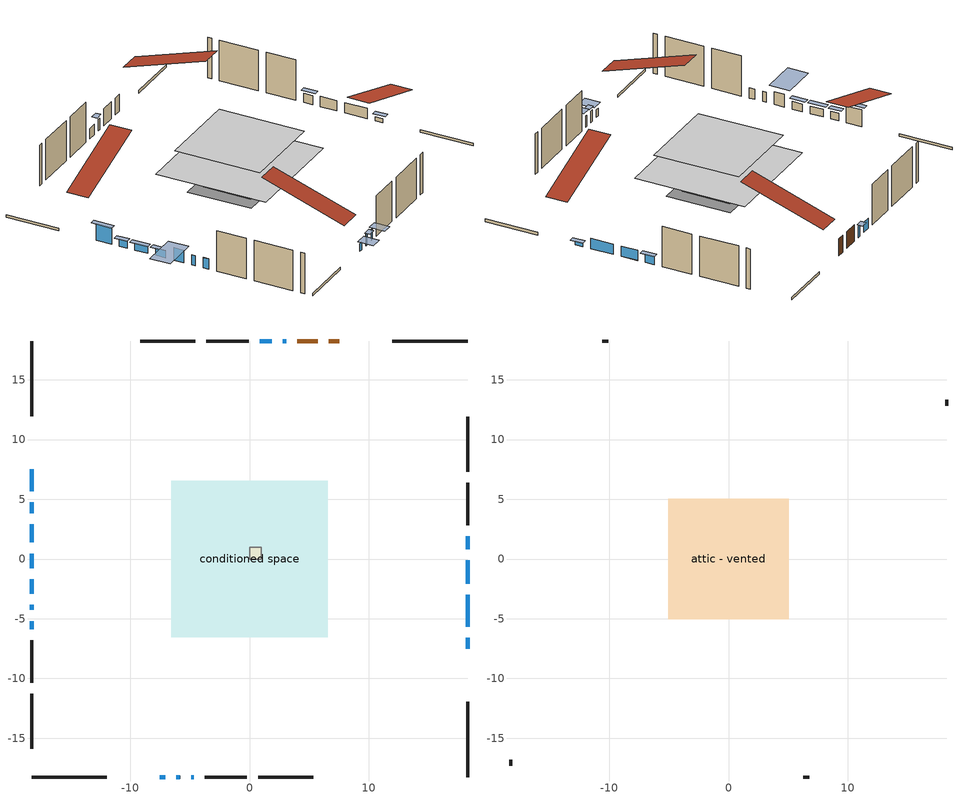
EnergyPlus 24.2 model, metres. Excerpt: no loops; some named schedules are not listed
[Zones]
conditioned space
 floor outside (Floor1 construction): -2.85,-2.85 -2.85,2.85 2.85,2.85 2.85,-2.85 z0
 floor adiabatic (AdiabaticFloorConstruction): -6.56,-6.56 -6.56,6.56 6.56,6.56 6.56,-6.56 z2.44
 floor foundation (Slab1 construction): -4.57,-3.81 -4.57,3.81 4.57,3.81 4.57,-3.81 z0
 wall outside (RimJoist1 construction): 18.25,18.25 11.96,18.25 / -18.25,-18.25 -11.96,-18.25 / -18.25,18.25 -18.25,11.96 / 18.25,-18.25 18.25,-11.96 z0:0.3
 wall outside (AdiabaticWallConstruction 1): 7.51,18.25 6.64,18.25 / 5.71,18.25 4.01,18.25 z0:2.03
 wall outside (AdiabaticWallConstruction): -7.51,-18.25 -7.05,-18.25 / -18.25,4.75 -18.25,3.84 / -18.25,2.91 -18.25,1.38 / -18.25,0.46 -18.25,-0.76 z0:0.92; 18.25,-7.51 18.25,-6.59 z0:0.46; 18.25,-5.67 18.25,-2.98 / 18.25,-2.05 18.25,-0.1 / 1.85,18.25 0.86,18.25 / -18.25,-3.84 -18.25,-4.27 / -18.25,-5.2 -18.25,-5.88 z0:1.22; 3.09,18.25 2.78,18.25 / -6.13,-18.25 -5.82,-18.25 / -4.89,-18.25 -4.68,-18.25 z0:1.37; -18.25,7.51 -18.25,5.68 z0:2.03; -18.25,-1.69 -18.25,-2.91 z0:1.52; 18.25,0.83 18.25,1.9 z0:1.07
 wall outside (Wall1 construction): -0.06,18.25 -3.61,18.25 / -3.76,-18.25 -0.21,-18.25 / -18.25,-6.81 -18.25,-10.36 / 18.25,2.83 18.25,6.37 z0:4.88
 wall outside (Wall2 construction): -4.54,18.25 -9.15,18.25 / 0.72,-18.25 5.33,-18.25 / -18.25,-11.29 -18.25,-15.9 / 18.25,7.3 18.25,11.91 z0:4.88
 window (WindowConstruction 13): -7.51,-18.25 -7.05,-18.25 z0:0.91
 window (WindowConstruction 5): 18.25,-7.51 18.25,-6.6 z0:0.46
 window (WindowConstruction 6): 18.25,-5.67 18.25,-2.98 z0:1.22
 window (WindowConstruction 7): 3.09,18.25 2.78,18.25 z0:1.37
 window (WindowConstruction 8): -6.12,-18.25 -5.82,-18.25 z0:1.37
 window (WindowConstruction 9): -18.25,7.51 -18.25,5.68 z0:2.03
 window (WindowConstruction 10): -18.25,4.75 -18.25,3.84 z0:0.91
 window (WindowConstruction 11): -18.25,2.91 -18.25,1.39 z0:0.91
 window (WindowConstruction 12): -18.25,0.46 -18.25,-0.76 z0:0.91
 window (WindowConstruction 14): -4.89,-18.25 -4.69,-18.25 z0:1.37
 window (WindowConstruction 15): -18.25,-1.69 -18.25,-2.91 z0:1.52
 window (WindowConstruction): 18.25,-2.05 18.25,-0.1 z0:1.22
 window (WindowConstruction 1): 1.85,18.25 0.87,18.25 z0:1.22
 window (WindowConstruction 2): -18.25,-3.84 -18.25,-4.27 z0:1.22
 window (WindowConstruction 3): -18.25,-5.2 -18.25,-5.88 z0:1.22
 window (WindowConstruction 4): 18.25,0.83 18.25,1.9 z0:1.07
 door (Door): 7.51,18.25 6.64,18.25 z0:2.03
 door (Door 1): 5.71,18.25 4.01,18.25 z0:2.03
 ceiling adiabatic (AdiabaticFloorConstruction): 6.56,-6.56 6.56,6.56 -6.56,6.56 -6.56,-6.56 z2.44
furnace airloop ret air zone
 floor adiabatic (AdiabaticConst): 0,0 0,1 1,1 1,0 z0
 wall adiabatic (AdiabaticConst): 0,1 0,0 1,0 1,1 0,1 z0:1
 ceiling adiabatic (AdiabaticConst): 1,0 1,1 0,1 0,0 z1
attic - vented
 floor to conditioned space (Floor2 construction Reversed): -5.05,-5.05 -5.05,5.05 5.05,5.05 5.05,-5.05 z4.88
 wall outside (Wall3 construction): -10.08,18.25 -10.57,18.25 / 6.26,-18.25 6.75,-18.25 / -18.25,-16.83 -18.25,-17.32 / 18.25,12.84 18.25,13.34 z0:4.88
 roof outside (Roof1 construction): 8.44,18.25,4.88 8.44,8.4,8.16 11.03,8.4,8.16 11.03,18.25,4.88; -8.44,-18.25,4.88 -8.44,-8.4,8.16 -11.03,-8.4,8.16 -11.03,-18.25,4.88; -18.25,8.44,4.88 -8.4,8.44,8.16 -8.4,11.03,8.16 -18.25,11.03,4.88; 18.25,-8.44,4.88 8.4,-8.44,8.16 8.4,-11.03,8.16 18.25,-11.03,4.88
shading: -6.59,-18.25 -7.97,-18.25 -7.97,-20.08 -6.59,-20.08 z1.37; 18.25,-6.3 18.25,-7.81 18.86,-7.81 18.86,-6.3 z0.76; 2.48,18.25 3.38,18.25 3.38,18.86 2.48,18.86 z1.67; -5.52,-18.25 -6.42,-18.25 -6.42,-18.86 -5.52,-18.86 z1.67; -18.25,5.38 -18.25,7.81 -18.86,7.81 -18.86,5.38 z2.33; -18.25,3.54 -18.25,5.05 -18.86,5.05 -18.86,3.54 z1.21; -18.25,1.09 -18.25,3.21 -18.86,3.21 -18.86,1.09 z1.21; -18.25,-1.06 -18.25,0.76 -18.86,0.76 -18.86,-1.06 z1.21; -4.23,-18.25 -5.35,-18.25 -5.35,-20.08 -4.23,-20.08 z1.83; -18.25,-3.52 -18.25,-1.08 -22.52,-1.08 -22.52,-3.52 z2.13; 18.25,2.2 18.25,0.53 18.86,0.53 18.86,2.2 z1.37
[Building]
Building 1: Terrain=Suburbs
[Site:Location]
Summerland CS_BC: Latitude {deg}=49.56; Longitude {deg}=-119.65; Time Zone {hr}=-8; Elevation {m}=454; Keep Site Location Information=Yes
[Site:GroundTemperature:Shallow]
5.06956, 3.19416, 3.04397, 3.93394, 7.50669, 11.0628, 14.1458, 16.0987, 16.2646, 14.6762, 11.6719, 8.22487
[Site:WaterMainsTemperature]
Calculation Method=Schedule; Temperature Schedule=mains temperature schedule
[Material] Roughness=Rough; Thermal Absorptance=0.9
Name | Thickness {m} | Conductivity {W/m-K} | Density {kg/m3} | Specific Heat {J/kg-K} | Solar Absorptance | Visible Absorptance
asphalt or fiberglass shingles | 0.00635 | 0.162714 | 1121.4 | 1465.45 | 0.4 | 0.4
ceiling loosefill ins | 0.169333 | 0.0480833 | 16.02 | 1046.75 | 0.7 | 0.7
ceiling stud and cavity | 0.1397 | 0.158357 | 65.682 | 1177.47 | 0.7 | 0.7
concrete 4.0 in. | 0.1016 | 1.803125 | 2242.8 | 837.4 | 0.7 | 0.7
door material | 0.04445 | 0.053851 | 512.64 | 1214.23 | 0.7 | 0.7
door material 1 | 0.04445 | 0.0451087 | 512.64 | 1214.23 | 0.7 | 0.7
floor covering | 0.0127 | 0.0433444 | 54.468 | 1339.84 | 0.6 | 0.6
floor rigid ins | 0.051816 | 0.029427 | 32.04 | 1214.23 | 0.7 | 0.7
floor rigid ins 1; wall rigid ins | 0.512978 | 0.029427 | 32.04 | 1214.23 | 0.7 | 0.7
floor stud and cavity | 0.1397 | 0.0893242 | 92.3553 | 1139.71 | 0.7 | 0.7
floor stud and cavity 1 | 0.1397 | 1.75129 | 37.0049 | 1207.88 | 0.7 | 0.7
furniture material conditioned space 1 | 0.1524 | 0.115458 | 640.8 | 1214.23 | 0.6 | 0.6
gypsum board | 0.0127 | 0.160291 | 801 | 837.4 | 0.6 | 0.6
osb sheathing 0.5 in. | 0.0127 | 0.115458 | 512.64 | 1214.23 | 0.7 | 0.7
osb sheathing 0.75 in. | 0.01905 | 0.115458 | 512.64 | 1214.23 | 0.7 | 0.7
osb sheathing 2.0 in. | 0.0508 | 0.115458 | 512.64 | 1214.23 | 0.7 | 0.7
rim joist stud and cavity | 0.0508 | 0.0451784 | 125.044 | 1163.47 | 0.6 | 0.6
wall stud and cavity | 0.1397 | 0.0941144 | 139.0536 | 1170.24 | 0.7 | 0.7
wall stud and cavity 1 | 0.1397 | 0.0934493 | 139.0536 | 1170.24 | 0.7 | 0.7
wall stud and cavity 2 | 0.0889 | 6.9971 | 50.32683 | 1063.81 | 0.6 | 0.6
wall stud and cavity 3 | 0.0889 | 0.380278 | 52.3479 | 1209.89 | 0.7 | 0.7
wall stud and cavity 4 | 0.0889 | 0.391764 | 83.0341 | 1211.67 | 0.7 | 0.7
wood siding | 0.0254 | 0.102417 | 544.68 | 1172.36 | 0.4 | 0.4
wood siding 1 | 0.00254 | 0.102417 | 544.68 | 1172.36 | 0.4 | 0.4
wood siding 2; wood siding 3; wood siding 4 | 0.0254 | 0.102417 | 544.68 | 1172.36 | 0.7 | 0.7
[Material:NoMass]
Adiabatic: Roughness=Rough; Thermal Resistance {m2-K/W}=176.1; Thermal Absorptance=0.9; Solar Absorptance=0.7; Visible Absorptance=0.7
[WindowMaterial:SimpleGlazingSystem]
Name | U-Factor {W/m2-K} | Solar Heat Gain Coefficient
WindowMaterial | 2.4069 | 0.64
WindowMaterial 1 | 2.49037 | 0.6
WindowMaterial 10 | 2.45346 | 0.62
WindowMaterial 11 | 2.47163 | 0.61
WindowMaterial 12 | 2.24906 | 0.52
WindowMaterial 13 | 2.38476 | 0.38
WindowMaterial 14 | 4.0064 | 0.67
WindowMaterial 2 | 2.56418 | 0.57
WindowMaterial 3 | 2.515354 | 0.59
WindowMaterial 4 | 2.46652 | 0.61
WindowMaterial 5 | 2.623236 | 0.54
WindowMaterial 6 | 2.37851 | 0.65
WindowMaterial 7 | 2.73055 | 0.5
WindowMaterial 8 | 2.36318 | 0.65
WindowMaterial 9 | 2.50173 | 0.59
[Construction]
AdiabaticConst: Adiabatic
AdiabaticFloorConstruction: floor stud and cavity 1, floor rigid ins 1, osb sheathing 0.75 in., floor covering
AdiabaticWallConstruction: wood siding 3, wall rigid ins, wall stud and cavity 3, gypsum board
AdiabaticWallConstruction 1: wood siding 4, wall rigid ins, wall stud and cavity 3, gypsum board
Door: door material
Door 1: door material 1
Floor1 construction: floor stud and cavity, floor rigid ins, osb sheathing 0.75 in., floor covering
Floor2 construction Reversed: gypsum board, ceiling stud and cavity, ceiling loosefill ins
furniture construction conditioned space 1: furniture material conditioned space 1
PartitionWallConstruction: gypsum board, wall stud and cavity 4, gypsum board
RimJoist1 construction: wood siding 2, osb sheathing 2.0 in., rim joist stud and cavity
Roof1 construction: asphalt or fiberglass shingles
Slab1 construction: concrete 4.0 in.
Wall1 construction: wood siding, osb sheathing 0.5 in., wall stud and cavity, gypsum board
Wall2 construction: wood siding, osb sheathing 0.5 in., wall stud and cavity 1, gypsum board
Wall3 construction: wood siding 1, wall stud and cavity 2
WindowConstruction: WindowMaterial
WindowConstruction 1: WindowMaterial 1
WindowConstruction 10: WindowMaterial 9
WindowConstruction 11: WindowMaterial 10
WindowConstruction 12: WindowMaterial 11
WindowConstruction 13: WindowMaterial 12
WindowConstruction 14: WindowMaterial 13
WindowConstruction 15: WindowMaterial 14
WindowConstruction 2: WindowMaterial 2
WindowConstruction 3: WindowMaterial 3
WindowConstruction 4: WindowMaterial 4
WindowConstruction 5: WindowMaterial 5
WindowConstruction 6: WindowMaterial 6
WindowConstruction 7; WindowConstruction 8: WindowMaterial 7
WindowConstruction 9: WindowMaterial 8
[Zone] Multiplier=1
Name | Volume {m3} | Part of Total Floor Area
attic - vented | 54.4454 | Yes
conditioned space | 435 | Yes
furnace airloop ret air zone | 1 | No
[Space]
Name | Zone | Volume {m3} | Space Type
attic - vented 1 | attic - vented | 54.4454
conditioned space 1 | conditioned space | 435
furnace airloop ret air space | furnace airloop ret air zone |  | Plenum Space Type
[OtherEquipment] Design Level Calculation Method=EquipmentLevel
Name | Fuel Type | Zone or ZoneList or Space or SpaceList | Schedule | Design Level {W} | Fraction Latent | Fraction Radiant | Fraction Lost
furnace airloop_0 RetCondToDZ; furnace airloop_0 SupCondToDZ; furnace airloop_0 SupSensLkToDZ | None | attic - vented 1 | Always On Discrete | 0 | 0 | 0 | 0
furnace airloop_0 SupLatLkToDZ | None | attic - vented 1 | Always On Discrete | 0 | 1 | 0 | 0
clothes dryer 1 | Electricity | conditioned space 1 | clothes dryer schedule | 0 | 0.015 | 0.081 | 0.85
cooking range 1 | Electricity | conditioned space 1 | cooking range schedule | 0 | 0.08 | 0.432 | 0.2
furnace airloop_0 SupCondToLv; furnace airloop_0 SupSensLkToCond; mech vent house fan sensible load | None | conditioned space 1 | Always On Discrete | 0 | 0 | 0 | 0
furnace airloop_0 SupLatLkToCond; mech vent house fan latent load | None | conditioned space 1 | Always On Discrete | 0 | 1 | 0 | 0
general water use latent | None | conditioned space 1 | general water use schedule | 62.594 | 1 | 0 | 0
general water use sensible | None | conditioned space 1 | general water use schedule | -61.6891 | 0 | 0.6 | 0
water heater energy adjustment1 | NaturalGas | conditioned space 1 | Always On Discrete | 0.01 | 0 | 0 | 1
furnace airloop_0 RetCondToRP; furnace airloop_0 RetSensLkToRP | None | furnace airloop ret air space | Always On Discrete | 0 | 0 | 0 | 0
furnace airloop_0 RetLatLkToRP | None | furnace airloop ret air space | Always On Discrete | 0 | 1 | 0 | 0
[ZoneInfiltration:DesignFlowRate] Schedule=Always On Discrete; Design Flow Rate Calculation Method=Flow/Zone; Design Flow Rate {m3/s}=0
Name | Zone or ZoneList or Space or SpaceList
attic_vented 1 duct leakage imbalance infil flow | attic - vented 1
infil flow; natural vent flow; whole house fan flow | conditioned space 1
[ZoneInfiltration:EffectiveLeakageArea]
infil attic - vented 1: Zone or Space=attic - vented 1; Schedule=Always On Discrete; Effective Air Leakage Area {cm2}=4905.12; Stack Coefficient=0.000567351; Wind Coefficient=1.60933e-05
[ZoneMixing] Schedule=Always On Continuous; Design Flow Rate Calculation Method=Flow/Zone; Design Flow Rate {m3/s}=0
Name | Zone or Space | Source Zone or Space
furnace airloop_0 ZoneMixCondToDZ mix; whole house fan mix | attic - vented | conditioned space
furnace airloop_0 ZoneMixDZToCond mix | conditioned space | attic - vented
[SurfaceProperty:ExposedFoundationPerimeter]
Slab1: Exposed Perimeter Calculation Method=TotalExposedPerimeter; Total Exposed Perimeter {m}=33.529
[InternalMass] Zone or ZoneList=conditioned space; Space or SpaceList=conditioned space 1
Name | Construction | Surface Area {m2}
furniture mass conditioned space 1 | furniture construction conditioned space 1 | 109.64
partition wall mass | PartitionWallConstruction | 274.1
[Lights]
interior lighting: Zone or ZoneList or Space or SpaceList=conditioned space 1; Schedule=interior lighting schedule; Design Level Calculation Method=LightingLevel; Lighting Level {W}=343.2; Return Air Fraction=0; Fraction Radiant=0.6; Fraction Visible=0.2; Fraction Replaceable=1
[People]
occupants: Zone or ZoneList or Space or SpaceList=conditioned space 1; Number of People Schedule=occupants schedule; Number of People Calculation Method=People; Number of People=3; Fraction Radiant=0.314171; Sensible Heat Fraction=0.56303; Activity Level Schedule=occupants activity schedule; Carbon Dioxide Generation Rate {m3/s-W}=0; Enable ASHRAE 55 Comfort Warnings=No; Mean Radiant Temperature Calculation Type=EnclosureAveraged
[ElectricEquipment] Zone or ZoneList or Space or SpaceList=conditioned space 1; Design Level Calculation Method=EquipmentLevel
Name | Schedule | Design Level {W} | Fraction Latent | Fraction Radiant | Fraction Lost
clothes dryer | clothes dryer schedule | 140.772 | 0.015 | 0.081 | 0.85
clothes washer | clothes washer schedule | 32.1985 | 0.03 | 0.162 | 0.7
cooking range | cooking range schedule | 215.147 | 0.08 | 0.432 | 0.2
dishwasher | dishwasher schedule | 66.8632 | 0.3 | 0.18 | 0.4
fridge | fridge schedule | 72.9452 | 0 | 0.6 | 0
mech vent bath fan 0 | mech vent bath fan 0 schedule | 50.2 | 0 | 0 | 1
mech vent bath fan 1 | mech vent bath fan 1 schedule | 50.2 | 0 | 0 | 1
mech vent house fan | mech vent house fan schedule | 0.95 | 0 | 0 | 1
mech vent house fan cfis | mech vent house fan cfis schedule | 0 | 0 | 0 | 0
mech vent range fan 0 | mech vent range fan 0 schedule | 57 | 0 | 0 | 1
misc plug loads | misc plug loads schedule | 494.7 | 0.045 | 0.513 | 0.1
whole house fan | Always On Discrete | 0 | 0 | 0 | 1
[SpaceList]
Plenum Space Type: furnace airloop ret air space
[AirLoopHVAC:ReturnPlenum]
Air Loop HVAC Return Plenum 1: Zone=furnace airloop ret air zone
[Foundation:Kiva]
Foundation Kiva 1: Initial Indoor Air Temperature {C}=18; Wall Height Above Grade {m}=0.1016; Wall Depth Below Slab {m}=0.2032
[Foundation:Kiva:Settings]
Soil Conductivity {W/m-K}=0.849921; Soil Density {kg/m3}=1842.3; Soil Specific Heat {J/kg-K}=418.7; Ground Solar Absorptivity=0.9; Ground Thermal Absorptivity=0.9; Ground Surface Roughness {m}=0.03; Far-Field Width {m}=40; Deep-Ground Boundary Condition=ZeroFlux; Deep-Ground Depth {m}=40; Minimum Cell Dimension {m}=0.2; Maximum Cell Growth Coefficient=3; Simulation Timestep=Timestep
[Exterior:Lights]
exterior lighting: Schedule=exterior lighting schedule; Design Level {W}=75.6
[EnergyManagementSystem:Sensor] Output:Variable or Output:Meter Index Key=attic - vented
Name | Output:Variable or Output:Meter
furnace_airloop_0_DZ_T_s | Zone Air Temperature
furnace_airloop_0_DZ_W_s | Zone Mean Air Humidity Ratio
[Schedule:Constant]
Name | Hourly Value
Always On Discrete; Always On Continuous; mech vent house fan schedule; mech vent house fan cfis schedule | 1
occupants activity schedule | 117.228
fridge schedule | 0
[Schedule:Week:Daily]
interior lighting schedule Week Rule - Jan1-Jan27: interior lighting schedule day, interior lighting schedule day, interior lighting schedule day, interior lighting schedule day, interior lighting schedule day, interior lighting schedule day, interior lighting schedule day, interior lighting schedule default day, interior lighting schedule default day, interior lighting schedule default day, interior lighting schedule default day, interior lighting schedule default day
interior lighting schedule Week Rule - Jan28-Feb3: interior lighting schedule day, interior lighting schedule day, interior lighting schedule day, interior lighting schedule day, interior lighting schedule day 1, interior lighting schedule day 1, interior lighting schedule day 1, interior lighting schedule default day, interior lighting schedule default day, interior lighting schedule default day, interior lighting schedule default day, interior lighting schedule default day
interior lighting schedule Week Rule - Feb4-Feb24: interior lighting schedule day 1, interior lighting schedule day 1, interior lighting schedule day 1, interior lighting schedule day 1, interior lighting schedule day 1, interior lighting schedule day 1, interior lighting schedule day 1, interior lighting schedule default day, interior lighting schedule default day, interior lighting schedule default day, interior lighting schedule default day, interior lighting schedule default day
interior lighting schedule Week Rule - Feb25-Mar3: interior lighting schedule day 1, interior lighting schedule day 1, interior lighting schedule day 1, interior lighting schedule day 1, interior lighting schedule day 2, interior lighting schedule day 2, interior lighting schedule day 2, interior lighting schedule default day, interior lighting schedule default day, interior lighting schedule default day, interior lighting schedule default day, interior lighting schedule default day
interior lighting schedule Week Rule - Mar4-Mar31: interior lighting schedule day 2, interior lighting schedule day 2, interior lighting schedule day 2, interior lighting schedule day 2, interior lighting schedule day 2, interior lighting schedule day 2, interior lighting schedule day 2, interior lighting schedule default day, interior lighting schedule default day, interior lighting schedule default day, interior lighting schedule default day, interior lighting schedule default day
interior lighting schedule Week Rule - Apr1-Apr28: interior lighting schedule day 3, interior lighting schedule day 3, interior lighting schedule day 3, interior lighting schedule day 3, interior lighting schedule day 3, interior lighting schedule day 3, interior lighting schedule day 3, interior lighting schedule default day, interior lighting schedule default day, interior lighting schedule default day, interior lighting schedule default day, interior lighting schedule default day
interior lighting schedule Week Rule - Apr29-May5: interior lighting schedule day 3, interior lighting schedule day 3, interior lighting schedule day 4, interior lighting schedule day 4, interior lighting schedule day 4, interior lighting schedule day 4, interior lighting schedule day 4, interior lighting schedule default day, interior lighting schedule default day, interior lighting schedule default day, interior lighting schedule default day, interior lighting schedule default day
interior lighting schedule Week Rule - May6-May26: interior lighting schedule day 4, interior lighting schedule day 4, interior lighting schedule day 4, interior lighting schedule day 4, interior lighting schedule day 4, interior lighting schedule day 4, interior lighting schedule day 4, interior lighting schedule default day, interior lighting schedule default day, interior lighting schedule default day, interior lighting schedule default day, interior lighting schedule default day
interior lighting schedule Week Rule - May27-Jun2: interior lighting schedule day 4, interior lighting schedule day 4, interior lighting schedule day 4, interior lighting schedule day 4, interior lighting schedule day 4, interior lighting schedule day 5, interior lighting schedule day 5, interior lighting schedule default day, interior lighting schedule default day, interior lighting schedule default day, interior lighting schedule default day, interior lighting schedule default day
interior lighting schedule Week Rule - Jun3-Jun30: interior lighting schedule day 5, interior lighting schedule day 5, interior lighting schedule day 5, interior lighting schedule day 5, interior lighting schedule day 5, interior lighting schedule day 5, interior lighting schedule day 5, interior lighting schedule default day, interior lighting schedule default day, interior lighting schedule default day, interior lighting schedule default day, interior lighting schedule default day
interior lighting schedule Week Rule - Jul1-Jul28: interior lighting schedule day 6, interior lighting schedule day 6, interior lighting schedule day 6, interior lighting schedule day 6, interior lighting schedule day 6, interior lighting schedule day 6, interior lighting schedule day 6, interior lighting schedule default day, interior lighting schedule default day, interior lighting schedule default day, interior lighting schedule default day, interior lighting schedule default day
interior lighting schedule Week Rule - Jul29-Aug4: interior lighting schedule day 6, interior lighting schedule day 6, interior lighting schedule day 6, interior lighting schedule day 7, interior lighting schedule day 7, interior lighting schedule day 7, interior lighting schedule day 7, interior lighting schedule default day, interior lighting schedule default day, interior lighting schedule default day, interior lighting schedule default day, interior lighting schedule default day
interior lighting schedule Week Rule - Aug5-Aug25: interior lighting schedule day 7, interior lighting schedule day 7, interior lighting schedule day 7, interior lighting schedule day 7, interior lighting schedule day 7, interior lighting schedule day 7, interior lighting schedule day 7, interior lighting schedule default day, interior lighting schedule default day, interior lighting schedule default day, interior lighting schedule default day, interior lighting schedule default day
interior lighting schedule Week Rule - Aug26-Sep1: interior lighting schedule day 7, interior lighting schedule day 7, interior lighting schedule day 7, interior lighting schedule day 7, interior lighting schedule day 7, interior lighting schedule day 7, interior lighting schedule day 8, interior lighting schedule default day, interior lighting schedule default day, interior lighting schedule default day, interior lighting schedule default day, interior lighting schedule default day
interior lighting schedule Week Rule - Sep2-Sep29: interior lighting schedule day 8, interior lighting schedule day 8, interior lighting schedule day 8, interior lighting schedule day 8, interior lighting schedule day 8, interior lighting schedule day 8, interior lighting schedule day 8, interior lighting schedule default day, interior lighting schedule default day, interior lighting schedule default day, interior lighting schedule default day, interior lighting schedule default day
interior lighting schedule Week Rule - Sep30-Oct6: interior lighting schedule day 8, interior lighting schedule day 9, interior lighting schedule day 9, interior lighting schedule day 9, interior lighting schedule day 9, interior lighting schedule day 9, interior lighting schedule day 9, interior lighting schedule default day, interior lighting schedule default day, interior lighting schedule default day, interior lighting schedule default day, interior lighting schedule default day
interior lighting schedule Week Rule - Oct7-Oct27: interior lighting schedule day 9, interior lighting schedule day 9, interior lighting schedule day 9, interior lighting schedule day 9, interior lighting schedule day 9, interior lighting schedule day 9, interior lighting schedule day 9, interior lighting schedule default day, interior lighting schedule default day, interior lighting schedule default day, interior lighting schedule default day, interior lighting schedule default day
interior lighting schedule Week Rule - Oct28-Nov3: interior lighting schedule day 9, interior lighting schedule day 9, interior lighting schedule day 9, interior lighting schedule day 9, interior lighting schedule day 10, interior lighting schedule day 10, interior lighting schedule day 10, interior lighting schedule default day, interior lighting schedule default day, interior lighting schedule default day, interior lighting schedule default day, interior lighting schedule default day
interior lighting schedule Week Rule - Nov4-Nov24: interior lighting schedule day 10, interior lighting schedule day 10, interior lighting schedule day 10, interior lighting schedule day 10, interior lighting schedule day 10, interior lighting schedule day 10, interior lighting schedule day 10, interior lighting schedule default day, interior lighting schedule default day, interior lighting schedule default day, interior lighting schedule default day, interior lighting schedule default day
interior lighting schedule Week Rule - Nov25-Dec1: interior lighting schedule day 10, interior lighting schedule day 10, interior lighting schedule day 10, interior lighting schedule day 10, interior lighting schedule day 10, interior lighting schedule day 10, interior lighting schedule day 11, interior lighting schedule default day, interior lighting schedule default day, interior lighting schedule default day, interior lighting schedule default day, interior lighting schedule default day
interior lighting schedule Week Rule - Dec2-Dec31: interior lighting schedule day 11, interior lighting schedule day 11, interior lighting schedule day 11, interior lighting schedule day 11, interior lighting schedule day 11, interior lighting schedule day 11, interior lighting schedule day 11, interior lighting schedule default day, interior lighting schedule default day, interior lighting schedule default day, interior lighting schedule default day, interior lighting schedule default day
occupants schedule Week Rule - Jan1-Dec31: occupants schedule day, occupants schedule day, occupants schedule day, occupants schedule day, occupants schedule day, occupants schedule day, occupants schedule day, occupants schedule default day, occupants schedule default day, occupants schedule default day, occupants schedule default day, occupants schedule default day
clothes dryer schedule Week Rule - Jan1-Dec31: clothes dryer schedule day, clothes dryer schedule day, clothes dryer schedule day, clothes dryer schedule day, clothes dryer schedule day, clothes dryer schedule day, clothes dryer schedule day, clothes dryer schedule default day, clothes dryer schedule default day, clothes dryer schedule default day, clothes dryer schedule default day, clothes dryer schedule default day
clothes washer schedule Week Rule - Jan1-Dec31: clothes washer schedule day, clothes washer schedule day, clothes washer schedule day, clothes washer schedule day, clothes washer schedule day, clothes washer schedule day, clothes washer schedule day, clothes washer schedule default day, clothes washer schedule default day, clothes washer schedule default day, clothes washer schedule default day, clothes washer schedule default day
cooking range schedule Week Rule - Jan1-Dec31: cooking range schedule day, cooking range schedule day, cooking range schedule day, cooking range schedule day, cooking range schedule day, cooking range schedule day, cooking range schedule day, cooking range schedule default day, cooking range schedule default day, cooking range schedule default day, cooking range schedule default day, cooking range schedule default day
dishwasher schedule Week Rule - Jan1-Dec31: dishwasher schedule day, dishwasher schedule day, dishwasher schedule day, dishwasher schedule day, dishwasher schedule day, dishwasher schedule day, dishwasher schedule day, dishwasher schedule default day, dishwasher schedule default day, dishwasher schedule default day, dishwasher schedule default day, dishwasher schedule default day
mech vent bath fan 0 schedule Week Rule - Jan1-Dec31: mech vent bath fan 0 schedule day, mech vent bath fan 0 schedule day, mech vent bath fan 0 schedule day, mech vent bath fan 0 schedule day, mech vent bath fan 0 schedule day, mech vent bath fan 0 schedule day, mech vent bath fan 0 schedule day, mech vent bath fan 0 schedule default day, mech vent bath fan 0 schedule default day, mech vent bath fan 0 schedule default day, mech vent bath fan 0 schedule default day, mech vent bath fan 0 schedule default day
mech vent bath fan 1 schedule Week Rule - Jan1-Dec31: mech vent bath fan 1 schedule day, mech vent bath fan 1 schedule day, mech vent bath fan 1 schedule day, mech vent bath fan 1 schedule day, mech vent bath fan 1 schedule day, mech vent bath fan 1 schedule day, mech vent bath fan 1 schedule day, mech vent bath fan 1 schedule default day, mech vent bath fan 1 schedule default day, mech vent bath fan 1 schedule default day, mech vent bath fan 1 schedule default day, mech vent bath fan 1 schedule default day
mech vent range fan 0 schedule Week Rule - Jan1-Dec31: mech vent range fan 0 schedule day, mech vent range fan 0 schedule day, mech vent range fan 0 schedule day, mech vent range fan 0 schedule day, mech vent range fan 0 schedule day, mech vent range fan 0 schedule day, mech vent range fan 0 schedule day, mech vent range fan 0 schedule default day, mech vent range fan 0 schedule default day, mech vent range fan 0 schedule default day, mech vent range fan 0 schedule default day, mech vent range fan 0 schedule default day
misc plug loads schedule Week Rule - Jan1-Dec31: misc plug loads schedule day, misc plug loads schedule day, misc plug loads schedule day, misc plug loads schedule day, misc plug loads schedule day, misc plug loads schedule day, misc plug loads schedule day, misc plug loads schedule default day, misc plug loads schedule default day, misc plug loads schedule default day, misc plug loads schedule default day, misc plug loads schedule default day
general water use schedule Week Rule - Jan1-Dec31: general water use schedule day, general water use schedule day, general water use schedule day, general water use schedule day, general water use schedule day, general water use schedule day, general water use schedule day, general water use schedule default day, general water use schedule default day, general water use schedule default day, general water use schedule default day, general water use schedule default day
exterior lighting schedule Week Rule - Jan1-Jan27: exterior lighting schedule day, exterior lighting schedule day, exterior lighting schedule day, exterior lighting schedule day, exterior lighting schedule day, exterior lighting schedule day, exterior lighting schedule day, exterior lighting schedule default day, exterior lighting schedule default day, exterior lighting schedule default day, exterior lighting schedule default day, exterior lighting schedule default day
exterior lighting schedule Week Rule - Jan28-Feb3: exterior lighting schedule day, exterior lighting schedule day, exterior lighting schedule day, exterior lighting schedule day, exterior lighting schedule day 1, exterior lighting schedule day 1, exterior lighting schedule day 1, exterior lighting schedule default day, exterior lighting schedule default day, exterior lighting schedule default day, exterior lighting schedule default day, exterior lighting schedule default day
exterior lighting schedule Week Rule - Feb4-Feb24: exterior lighting schedule day 1, exterior lighting schedule day 1, exterior lighting schedule day 1, exterior lighting schedule day 1, exterior lighting schedule day 1, exterior lighting schedule day 1, exterior lighting schedule day 1, exterior lighting schedule default day, exterior lighting schedule default day, exterior lighting schedule default day, exterior lighting schedule default day, exterior lighting schedule default day
exterior lighting schedule Week Rule - Feb25-Mar3: exterior lighting schedule day 1, exterior lighting schedule day 1, exterior lighting schedule day 1, exterior lighting schedule day 1, exterior lighting schedule day 2, exterior lighting schedule day 2, exterior lighting schedule day 2, exterior lighting schedule default day, exterior lighting schedule default day, exterior lighting schedule default day, exterior lighting schedule default day, exterior lighting schedule default day
exterior lighting schedule Week Rule - Mar4-Mar31: exterior lighting schedule day 2, exterior lighting schedule day 2, exterior lighting schedule day 2, exterior lighting schedule day 2, exterior lighting schedule day 2, exterior lighting schedule day 2, exterior lighting schedule day 2, exterior lighting schedule default day, exterior lighting schedule default day, exterior lighting schedule default day, exterior lighting schedule default day, exterior lighting schedule default day
exterior lighting schedule Week Rule - Apr1-Apr28: exterior lighting schedule day 3, exterior lighting schedule day 3, exterior lighting schedule day 3, exterior lighting schedule day 3, exterior lighting schedule day 3, exterior lighting schedule day 3, exterior lighting schedule day 3, exterior lighting schedule default day, exterior lighting schedule default day, exterior lighting schedule default day, exterior lighting schedule default day, exterior lighting schedule default day
exterior lighting schedule Week Rule - Apr29-May5: exterior lighting schedule day 3, exterior lighting schedule day 3, exterior lighting schedule day 4, exterior lighting schedule day 4, exterior lighting schedule day 4, exterior lighting schedule day 4, exterior lighting schedule day 4, exterior lighting schedule default day, exterior lighting schedule default day, exterior lighting schedule default day, exterior lighting schedule default day, exterior lighting schedule default day
[Schedule:Year]
interior lighting schedule: interior lighting schedule Week Rule - Jan1-Jan27, 1, 1, 1, 27, interior lighting schedule Week Rule - Jan28-Feb3, 1, 28, 2, 3, interior lighting schedule Week Rule - Feb4-Feb24, 2, 4, 2, 24, interior lighting schedule Week Rule - Feb25-Mar3, 2, 25, 3, 3, interior lighting schedule Week Rule - Mar4-Mar31, 3, 4, 3, 31, interior lighting schedule Week Rule - Apr1-Apr28, 4, 1, 4, 28, interior lighting schedule Week Rule - Apr29-May5, 4, 29, 5, 5, interior lighting schedule Week Rule - May6-May26, 5, 6, 5, 26, interior lighting schedule Week Rule - May27-Jun2, 5, 27, 6, 2, interior lighting schedule Week Rule - Jun3-Jun30, 6, 3, 6, 30, interior lighting schedule Week Rule - Jul1-Jul28, 7, 1, 7, 28, interior lighting schedule Week Rule - Jul29-Aug4, 7, 29, 8, 4, interior lighting schedule Week Rule - Aug5-Aug25, 8, 5, 8, 25, interior lighting schedule Week Rule - Aug26-Sep1, 8, 26, 9, 1, interior lighting schedule Week Rule - Sep2-Sep29, 9, 2, 9, 29, interior lighting schedule Week Rule - Sep30-Oct6, 9, 30, 10, 6, interior lighting schedule Week Rule - Oct7-Oct27, 10, 7, 10, 27, interior lighting schedule Week Rule - Oct28-Nov3, 10, 28, 11, 3, interior lighting schedule Week Rule - Nov4-Nov24, 11, 4, 11, 24, interior lighting schedule Week Rule - Nov25-Dec1, 11, 25, 12, 1, interior lighting schedule Week Rule - Dec2-Dec31, 12, 2, 12, 31
occupants schedule: occupants schedule Week Rule - Jan1-Dec31, 1, 1, 12, 31
clothes dryer schedule: clothes dryer schedule Week Rule - Jan1-Dec31, 1, 1, 12, 31
clothes washer schedule: clothes washer schedule Week Rule - Jan1-Dec31, 1, 1, 12, 31
cooking range schedule: cooking range schedule Week Rule - Jan1-Dec31, 1, 1, 12, 31
dishwasher schedule: dishwasher schedule Week Rule - Jan1-Dec31, 1, 1, 12, 31
mech vent bath fan 0 schedule: mech vent bath fan 0 schedule Week Rule - Jan1-Dec31, 1, 1, 12, 31
mech vent bath fan 1 schedule: mech vent bath fan 1 schedule Week Rule - Jan1-Dec31, 1, 1, 12, 31
mech vent range fan 0 schedule: mech vent range fan 0 schedule Week Rule - Jan1-Dec31, 1, 1, 12, 31
misc plug loads schedule: misc plug loads schedule Week Rule - Jan1-Dec31, 1, 1, 12, 31
general water use schedule: general water use schedule Week Rule - Jan1-Dec31, 1, 1, 12, 31
exterior lighting schedule: exterior lighting schedule Week Rule - Jan1-Jan27, 1, 1, 1, 27, exterior lighting schedule Week Rule - Jan28-Feb3, 1, 28, 2, 3, exterior lighting schedule Week Rule - Feb4-Feb24, 2, 4, 2, 24, exterior lighting schedule Week Rule - Feb25-Mar3, 2, 25, 3, 3, exterior lighting schedule Week Rule - Mar4-Mar31, 3, 4, 3, 31, exterior lighting schedule Week Rule - Apr1-Apr28, 4, 1, 4, 28, exterior lighting schedule Week Rule - Apr29-May5, 4, 29, 5, 5, exterior lighting schedule Week Rule - May6-May26, 5, 6, 5, 26, exterior lighting schedule Week Rule - May27-Jun2, 5, 27, 6, 2, exterior lighting schedule Week Rule - Jun3-Jun30, 6, 3, 6, 30, exterior lighting schedule Week Rule - Jul1-Jul28, 7, 1, 7, 28, exterior lighting schedule Week Rule - Jul29-Aug4, 7, 29, 8, 4, exterior lighting schedule Week Rule - Aug5-Aug25, 8, 5, 8, 25, exterior lighting schedule Week Rule - Aug26-Sep1, 8, 26, 9, 1, exterior lighting schedule Week Rule - Sep2-Sep29, 9, 2, 9, 29, exterior lighting schedule Week Rule - Sep30-Oct6, 9, 30, 10, 6, exterior lighting schedule Week Rule - Oct7-Oct27, 10, 7, 10, 27, exterior lighting schedule Week Rule - Oct28-Nov3, 10, 28, 11, 3, exterior lighting schedule Week Rule - Nov4-Nov24, 11, 4, 11, 24, exterior lighting schedule Week Rule - Nov25-Dec1, 11, 25, 12, 1, exterior lighting schedule Week Rule - Dec2-Dec31, 12, 2, 12, 31
[Schedule:Compact]
mains temperature schedule: Through: 01/01, For: AllDays, Until: 24:00, 8.8, Through: 01/02, For: AllDays, Until: 24:00, 8.73556, Through: 01/03, For: AllDays, Until: 24:00, 8.67222, Through: 01/04, For: AllDays, Until: 24:00, 8.61, Through: 01/05, For: AllDays, Until: 24:00, 8.54889, Through: 01/06, For: AllDays, Until: 24:00, 8.48944, Through: 01/07, For: AllDays, Until: 24:00, 8.43111, Through: 01/08, For: AllDays, Until: 24:00, 8.37389, Through: 01/09, For: AllDays, Until: 24:00, 8.31778, Through: 01/10, For: AllDays, Until: 24:00, 8.26333, Through: 01/11, For: AllDays, Until: 24:00, 8.21056, Through: 01/12, For: AllDays, Until: 24:00, 8.15889, Through: 01/13, For: AllDays, Until: 24:00, 8.10833, Through: 01/14, For: AllDays, Until: 24:00, 8.05944, Through: 01/15, For: AllDays, Until: 24:00, 8.01167, Through: 01/16, For: AllDays, Until: 24:00, 7.96556, Through: 01/17, For: AllDays, Until: 24:00, 7.92111, Through: 01/18, For: AllDays, Until: 24:00, 7.87778, Through: 01/19, For: AllDays, Until: 24:00, 7.83611, Through: 01/20, For: AllDays, Until: 24:00, 7.79556, Through: 01/21, For: AllDays, Until: 24:00, 7.75722, Through: 01/22, For: AllDays, Until: 24:00, 7.71944, Through: 01/23, For: AllDays, Until: 24:00, 7.68389, Through: 01/24, For: AllDays, Until: 24:00, 7.64944, Through: 01/25, For: AllDays, Until: 24:00, 7.61667, Through: 01/26, For: AllDays, Until: 24:00, 7.58556, Through: 01/27, For: AllDays, Until: 24:00, 7.55611, Through: 01/28, For: AllDays, Until: 24:00, 7.52778, Through: 01/29, For: AllDays, Until: 24:00, 7.50167, Through: 01/30, For: AllDays, Until: 24:00, 7.47667, Through: 01/31, For: AllDays, Until: 24:00, 7.45333, Through: 02/01, For: AllDays, Until: 24:00, 7.43111, Through: 02/02, For: AllDays, Until: 24:00, 7.41111, Through: 02/03, For: AllDays, Until: 24:00, 7.39278, Through: 02/04, For: AllDays, Until: 24:00, 7.37556, Through: 02/05, For: AllDays, Until: 24:00, 7.36, Through: 02/06, For: AllDays, Until: 24:00, 7.34667, Through: 02/07, For: AllDays, Until: 24:00, 7.33444, Through: 02/08, For: AllDays, Until: 24:00, 7.32389, Through: 02/09, For: AllDays, Until: 24:00, 7.315, Through: 02/10, For: AllDays, Until: 24:00, 7.30778, Through: 02/11, For: AllDays, Until: 24:00, 7.30222, Through: 02/12, For: AllDays, Until: 24:00, 7.29833, Through: 02/13, For: AllDays, Until: 24:00, 7.29611, Through: 02/14, For: AllDays, Until: 24:00, 7.29556, Through: 02/15, For: AllDays, Until: 24:00, 7.29611, Through: 02/16, For: AllDays, Until: 24:00, 7.29889, Through: 02/17, For: AllDays, Until: 24:00, 7.30278, Through: 02/18, For: AllDays, Until: 24:00, 7.30889, Through: 02/19, For: AllDays, Until: 24:00, 7.31667, Through: 02/20, For: AllDays, Until: 24:00, 7.32556, Through: 02/21, For: AllDays, Until: 24:00, 7.33611, Through: 02/22, For: AllDays, Until: 24:00, 7.34889, Through: 02/23, For: AllDays, Until: 24:00, 7.36278, Through: 02/24, For: AllDays, Until: 24:00, 7.37833, Through: 02/25, For: AllDays, Until: 24:00, 7.39556, Through: 02/26, For: AllDays, Until: 24:00, 7.41444, Through: 02/27, For: AllDays, Until: 24:00, 7.43444, Through: 02/28, For: AllDays, Until: 24:00, 7.45667, Through: 03/01, For: AllDays, Until: 24:00, 7.48056, Through: 03/02, For: AllDays, Until: 24:00, 7.50556, Through: 03/03, For: AllDays, Until: 24:00, 7.53222, Through: 03/04, For: AllDays, Until: 24:00, 7.56056, Through: 03/05, For: AllDays, Until: 24:00, 7.59056, Through: 03/06, For: AllDays, Until: 24:00, 7.62222, Through: 03/07, For: AllDays, Until: 24:00, 7.655, Through: 03/08, For: AllDays, Until: 24:00, 7.68944, Through: 03/09, For: AllDays, Until: 24:00, 7.72556, Through: 03/10, For: AllDays, Until: 24:00, 7.76333, Through: 03/11, For: AllDays, Until: 24:00, 7.80222, Through: 03/12, For: AllDays, Until: 24:00, 7.84278, Through: 03/13, For: AllDays, Until: 24:00, 7.88444, Through: 03/14, For: AllDays, Until: 24:00, 7.92833, Through: 03/15, For: AllDays, Until: 24:00, 7.97278, Through: 03/16, For: AllDays, Until: 24:00, 8.01944, Through: 03/17, For: AllDays, Until: 24:00, 8.06722, Through: 03/18, For: AllDays, Until: 24:00, 8.11611, Through: 03/19, For: AllDays, Until: 24:00, 8.16667, Through: 03/20, For: AllDays, Until: 24:00, 8.21889, Through: 03/21, For: AllDays, Until: 24:00, 8.27222, Through: 03/22, For: AllDays, Until: 24:00, 8.32667, Through: 03/23, For: AllDays, Until: 24:00, 8.38278, Through: 03/24, For: AllDays, Until: 24:00, 8.44, Through: 03/25, For: AllDays, Until: 24:00, 8.49889, Through: 03/26, For: AllDays, Until: 24:00, 8.55889, Through: 03/27, For: AllDays, Until: 24:00, 8.62, Through: 03/28, For: AllDays, Until: 24:00, 8.68222, Through: 03/29, For: AllDays, Until: 24:00, 8.74611, Through: 03/30, For: AllDays, Until: 24:00, 8.81056, Through: 03/31, For: AllDays, Until: 24:00, 8.87667, Through: 04/01, For: AllDays, Until: 24:00, 8.94389, Through: 04/02, For: AllDays, Until: 24:00, 9.01222, Through: 04/03, For: AllDays, Until: 24:00, 9.08167, Through: 04/04, For: AllDays, Until: 24:00, 9.15222, Through: 04/05, For: AllDays, Until: 24:00, 9.22389, Through: 04/06, For: AllDays, Until: 24:00, 9.29667, Through: 04/07, For: AllDays, Until: 24:00, 9.37056, Through: 04/08, For: AllDays, Until: 24:00, 9.445, Through: 04/09, For: AllDays, Until: 24:00, 9.52111, Through: 04/10, For: AllDays, Until: 24:00, 9.59778, Through: 04/11, For: AllDays, Until: 24:00, 9.67556, Through: 04/12, For: AllDays, Until: 24:00, 9.75389, Through: 04/13, For: AllDays, Until: 24:00, 9.83389, Through: 04/14, For: AllDays, Until: 24:00, 9.91389, Through: 04/15, For: AllDays, Until: 24:00, 9.99556, Through: 04/16, For: AllDays, Until: 24:00, 10.0778, Through: 04/17, For: AllDays, Until: 24:00, 10.1606, Through: 04/18, For: AllDays, Until: 24:00, 10.2444, Through: 04/19, For: AllDays, Until: 24:00, 10.3289, Through: 04/20, For: AllDays, Until: 24:00, 10.4139, Through: 04/21, For: AllDays, Until: 24:00, 10.5, Through: 04/22, For: AllDays, Until: 24:00, 10.5867, Through: 04/23, For: AllDays, Until: 24:00, 10.6739, Through: 04/24, For: AllDays, Until: 24:00, 10.7617, Through: 04/25, For: AllDays, Until: 24:00, 10.8506, Through: 04/26, For: AllDays, Until: 24:00, 10.9394, Through: 04/27, For: AllDays, Until: 24:00, 11.0294, Through: 04/28, For: AllDays, Until: 24:00, 11.1194, Through: 04/29, For: AllDays, Until: 24:00, 11.2106, Through: 04/30, For: AllDays, Until: 24:00, 11.3017, Through: 05/01, For: AllDays, Until: 24:00, 11.3933, Through: 05/02, For: AllDays, Until: 24:00, 11.485, Through: 05/03, For: AllDays, Until: 24:00, 11.5778, Through: 05/04, For: AllDays, Until: 24:00, 11.6706, Through: 05/05, For: AllDays, Until: 24:00, 11.7639, Through: 05/06, For: AllDays, Until: 24:00, 11.8572, Through: 05/07, For: AllDays, Until: 24:00, 11.9511, Through: 05/08, For: AllDays, Until: 24:00, 12.045, Through: 05/09, For: AllDays, Until: 24:00, 12.1394, Through: 05/10, For: AllDays, Until: 24:00, 12.2339, Through: 05/11, For: AllDays, Until: 24:00, 12.3283, Through: 05/12, For: AllDays, Until: 24:00, 12.4233, Through: 05/13, For: AllDays, Until: 24:00, 12.5183, Through: 05/14, For: AllDays, Until: 24:00, 12.6133, Through: 05/15, For: AllDays, Until: 24:00, 12.7083, Through: 05/16, For: AllDays, Until: 24:00, 12.8033, Through: 05/17, For: AllDays, Until: 24:00, 12.8983, Through: 05/18, For: AllDays, Until: 24:00, 12.9939, Through: 05/19, For: AllDays, Until: 24:00, 13.0889, Through: 05/20, For: AllDays, Until: 24:00, 13.1839, Through: 05/21, For: AllDays, Until: 24:00, 13.2783, Through: 05/22, For: AllDays, Until: 24:00, 13.3733, Through: 05/23, For: AllDays, Until: 24:00, 13.4678, Through: 05/24, For: AllDays, Until: 24:00, 13.5622, Through: 05/25, For: AllDays, Until: 24:00, 13.6561, Through: 05/26, For: AllDays, Until: 24:00, 13.75, Through: 05/27, For: AllDays, Until: 24:00, 13.8439, Through: 05/28, For: AllDays, Until: 24:00, 13.9372, Through: 05/29, For: AllDays, Until: 24:00, 14.03, Through: 05/30, For: AllDays, Until: 24:00, 14.1228, Through: 05/31, For: AllDays, Until: 24:00, 14.215, Through: 06/01, For: AllDays, Until: 24:00, 14.3067, Through: 06/02, For: AllDays, Until: 24:00, 14.3983, Through: 06/03, For: AllDays, Until: 24:00, 14.4889, Through: 06/04, For: AllDays, Until: 24:00, 14.5794, Through: 06/05, For: AllDays, Until: 24:00, 14.6694, Through: 06/06, For: AllDays, Until: 24:00, 14.7589, Through: 06/07, For: AllDays, Until: 24:00, 14.8478, Through: 06/08, For: AllDays, Until: 24:00, 14.9356, Through: 06/09, For: AllDays, Until: 24:00, 15.0233, Through: 06/10, For: AllDays, Until: 24:00, 15.1106, Through: 06/11, For: AllDays, Until: 24:00, 15.1967, Through: 06/12, For: AllDays, Until: 24:00, 15.2822, Through: 06/13, For: AllDays, Until: 24:00, 15.3667, Through: 06/14, For: AllDays, Until: 24:00, 15.4511, Through: 06/15, For: AllDays, Until: 24:00, 15.5344, Through: 06/16, For: AllDays, Until: 24:00, 15.6167, Through: 06/17, For: AllDays, Until: 24:00, 15.6983, Through: 06/18, For: AllDays, Until: 24:00, 15.7789, Through: 06/19, For: AllDays, Until: 24:00, 15.8589, Through: 06/20, For: AllDays, Until: 24:00, 15.9378, Through: 06/21, For: AllDays, Until: 24:00, 16.0161, Through: 06/22, For: AllDays, Until: 24:00, 16.0933, Through: 06/23, For: AllDays, Until: 24:00, 16.1694, Through: 06/24, For: AllDays, Until: 24:00, 16.2444, Through: 06/25, For: AllDays, Until: 24:00, 16.3189, Through: 06/26, For: AllDays, Until: 24:00, 16.3922, Through: 06/27, For: AllDays, Until: 24:00, 16.4639, Through: 06/28, For: AllDays, Until: 24:00, 16.535, Through: 06/29, For: AllDays, Until: 24:00, 16.605, Through: 06/30, For: AllDays, Until: 24:00, 16.6739, Through: 07/01, For: AllDays, Until: 24:00, 16.7411, Through: 07/02, For: AllDays, Until: 24:00, 16.8078, Through: 07/03, For: AllDays, Until: 24:00, 16.8733, Through: 07/04, For: AllDays, Until: 24:00, 16.9372, Through: 07/05, For: AllDays, Until: 24:00, 17, Through: 07/06, For: AllDays, Until: 24:00, 17.0617, Through: 07/07, For: AllDays, Until: 24:00, 17.1222, Through: 07/08, For: AllDays, Until: 24:00, 17.1811, Through: 07/09, For: AllDays, Until: 24:00, 17.2389, Through: 07/10, For: AllDays, Until: 24:00, 17.2956, Through: 07/11, For: AllDays, Until: 24:00, 17.3511, Through: 07/12, For: AllDays, Until: 24:00, 17.4044, Through: 07/13, For: AllDays, Until: 24:00, 17.4572, Through: 07/14, For: AllDays, Until: 24:00, 17.5083, Through: 07/15, For: AllDays, Until: 24:00, 17.5583, Through: 07/16, For: AllDays, Until: 24:00, 17.6067, Through: 07/17, For: AllDays, Until: 24:00, 17.6533, Through: 07/18, For: AllDays, Until: 24:00, 17.6989, Through: 07/19, For: AllDays, Until: 24:00, 17.7428, Through: 07/20, For: AllDays, Until: 24:00, 17.7856, Through: 07/21, For: AllDays, Until: 24:00, 17.8267, Through: 07/22, For: AllDays, Until: 24:00, 17.8661, Through: 07/23, For: AllDays, Until: 24:00, 17.9044, Through: 07/24, For: AllDays, Until: 24:00, 17.9411, Through: 07/25, For: AllDays, Until: 24:00, 17.9761, Through: 07/26, For: AllDays, Until: 24:00, 18.0094, Through: 07/27, For: AllDays, Until: 24:00, 18.0417, Through: 07/28, For: AllDays, Until: 24:00, 18.0722, Through: 07/29, For: AllDays, Until: 24:00, 18.1011, Through: 07/30, For: AllDays, Until: 24:00, 18.1283, Through: 07/31, For: AllDays, Until: 24:00, 18.1544, Through: 08/01, For: AllDays, Until: 24:00, 18.1789, Through: 08/02, For: AllDays, Until: 24:00, 18.2011, Through: 08/03, For: AllDays, Until: 24:00, 18.2222, Through: 08/04, For: AllDays, Until: 24:00, 18.2417, Through: 08/05, For: AllDays, Until: 24:00, 18.2594, Through: 08/06, For: AllDays, Until: 24:00, 18.2761, Through: 08/07, For: AllDays, Until: 24:00, 18.2906, Through: 08/08, For: AllDays, Until: 24:00, 18.3033, Through: 08/09, For: AllDays, Until: 24:00, 18.315, Through: 08/10, For: AllDays, Until: 24:00, 18.3244, Through: 08/11, For: AllDays, Until: 24:00, 18.3328, Through: 08/12, For: AllDays, Until: 24:00, 18.3394, Through: 08/13, For: AllDays, Until: 24:00, 18.3444, Through: 08/14, For: AllDays, Until: 24:00, 18.3472, Through: 08/15, For: AllDays, Until: 24:00, 18.3489, Through: 08/16, For: AllDays, Until: 24:00, 18.3489, Through: 08/17, For: AllDays, Until: 24:00, 18.3472, Through: 08/18, For: AllDays, Until: 24:00, 18.3439, Through: 08/19, For: AllDays, Until: 24:00, 18.3389, Through: 08/20, For: AllDays, Until: 24:00, 18.3322, Through: 08/21, For: AllDays, Until: 24:00, 18.3244, Through: 08/22, For: AllDays, Until: 24:00, 18.3144, Through: 08/23, For: AllDays, Until: 24:00, 18.3028, Through: 08/24, For: AllDays, Until: 24:00, 18.29, Through: 08/25, For: AllDays, Until: 24:00, 18.275, Through: 08/26, For: AllDays, Until: 24:00, 18.2589, Through: 08/27, For: AllDays, Until: 24:00, 18.2411, Through: 08/28, For: AllDays, Until: 24:00, 18.2211, Through: 08/29, For: AllDays, Until: 24:00, 18.2, Through: 08/30, For: AllDays, Until: 24:00, 18.1772, Through: 08/31, For: AllDays, Until: 24:00, 18.1533, Through: 09/01, For: AllDays, Until: 24:00, 18.1272, Through: 09/02, For: AllDays, Until: 24:00, 18.1, Through: 09/03, For: AllDays, Until: 24:00, 18.0706, Through: 09/04, For: AllDays, Until: 24:00, 18.04, Through: 09/05, For: AllDays, Until: 24:00, 18.0078, Through: 09/06, For: AllDays, Until: 24:00, 17.9744, Through: 09/07, For: AllDays, Until: 24:00, 17.9394, Through: 09/08, For: AllDays, Until: 24:00, 17.9022, Through: 09/09, For: AllDays, Until: 24:00, 17.8644, Through: 09/10, For: AllDays, Until: 24:00, 17.8244, Through: 09/11, For: AllDays, Until: 24:00, 17.7833, Through: 09/12, For: AllDays, Until: 24:00, 17.7406, Through: 09/13, For: AllDays, Until: 24:00, 17.6967, Through: 09/14, For: AllDays, Until: 24:00, 17.6511, Through: 09/15, For: AllDays, Until: 24:00, 17.6039, Through: 09/16, For: AllDays, Until: 24:00, 17.5556, Through: 09/17, For: AllDays, Until: 24:00, 17.5061, Through: 09/18, For: AllDays, Until: 24:00, 17.4544, Through: 09/19, For: AllDays, Until: 24:00, 17.4022, Through: 09/20, For: AllDays, Until: 24:00, 17.3483, Through: 09/21, For: AllDays, Until: 24:00, 17.2928, Through: 09/22, For: AllDays, Until: 24:00, 17.2361, Through: 09/23, For: AllDays, Until: 24:00, 17.1783, Through: 09/24, For: AllDays, Until: 24:00, 17.1194, Through: 09/25, For: AllDays, Until: 24:00, 17.0589, Through: 09/26, For: AllDays, Until: 24:00, 16.9972, Through: 09/27, For: AllDays, Until: 24:00, 16.9344, Through: 09/28, For: AllDays, Until: 24:00, 16.87, Through: 09/29, For: AllDays, Until: 24:00, 16.8044, Through: 09/30, For: AllDays, Until: 24:00, 16.7383, Through: 10/01, For: AllDays, Until: 24:00, 16.6706, Through: 10/02, For: AllDays, Until: 24:00, 16.6017, Through: 10/03, For: AllDays, Until: 24:00, 16.5317, Through: 10/04, For: AllDays, Until: 24:00, 16.4606, Through: 10/05, For: AllDays, Until: 24:00, 16.3883, Through: 10/06, For: AllDays, Until: 24:00, 16.315, Through: 10/07, For: AllDays, Until: 24:00, 16.2411, Through: 10/08, For: AllDays, Until: 24:00, 16.1656, Through: 10/09, For: AllDays, Until: 24:00, 16.0894, Through: 10/10, For: AllDays, Until: 24:00, 16.0122, Through: 10/11, For: AllDays, Until: 24:00, 15.9344, Through: 10/12, For: AllDays, Until: 24:00, 15.855, Through: 10/13, For: AllDays, Until: 24:00, 15.775, Through: 10/14, For: AllDays, Until: 24:00, 15.6944, Through: 10/15, For: AllDays, Until: 24:00, 15.6128, Through: 10/16, For: AllDays, Until: 24:00, 15.53, Through: 10/17, For: AllDays, Until: 24:00, 15.4467, Through: 10/18, For: AllDays, Until: 24:00, 15.3628, Through: 10/19, For: AllDays, Until: 24:00, 15.2778, Through: 10/20, For: AllDays, Until: 24:00, 15.1922, Through: 10/21, For: AllDays, Until: 24:00, 15.1061, Through: 10/22, For: AllDays, Until: 24:00, 15.0189, Through: 10/23, For: AllDays, Until: 24:00, 14.9317, Through: 10/24, For: AllDays, Until: 24:00, 14.8433, Through: 10/25, For: AllDays, Until: 24:00, 14.7544, Through: 10/26, For: AllDays, Until: 24:00, 14.665, Through: 10/27, For: AllDays, Until: 24:00, 14.575, Through: 10/28, For: AllDays, Until: 24:00, 14.4844, Through: 10/29, For: AllDays, Until: 24:00, 14.3939, Through: 10/30, For: AllDays, Until: 24:00, 14.3022, Through: 10/31, For: AllDays, Until: 24:00, 14.2106, Through: 11/01, For: AllDays, Until: 24:00, 14.1183, Through: 11/02, For: AllDays, Until: 24:00, 14.0256, Through: 11/03, For: AllDays, Until: 24:00, 13.9328, Through: 11/04, For: AllDays, Until: 24:00, 13.8394, Through: 11/05, For: AllDays, Until: 24:00, 13.7456, Through: 11/06, For: AllDays, Until: 24:00, 13.6517, Through: 11/07, For: AllDays, Until: 24:00, 13.5578, Through: 11/08, For: AllDays, Until: 24:00, 13.4633, Through: 11/09, For: AllDays, Until: 24:00, 13.3689, Through: 11/10, For: AllDays, Until: 24:00, 13.2739, Through: 11/11, For: AllDays, Until: 24:00, 13.1789, Through: 11/12, For: AllDays, Until: 24:00, 13.0839, Through: 11/13, For: AllDays, Until: 24:00, 12.9889, Through: 11/14, For: AllDays, Until: 24:00, 12.8939, Through: 11/15, For: AllDays, Until: 24:00, 12.7989, Through: 11/16, For: AllDays, Until: 24:00, 12.7039, Through: 11/17, For: AllDays, Until: 24:00, 12.6089, Through: 11/18, For: AllDays, Until: 24:00, 12.5139, Through: 11/19, For: AllDays, Until: 24:00, 12.4189, Through: 11/20, For: AllDays, Until: 24:00, 12.3239, Through: 11/21, For: AllDays, Until: 24:00, 12.2294, Through: 11/22, For: AllDays, Until: 24:00, 12.135, Through: 11/23, For: AllDays, Until: 24:00, 12.0406, Through: 11/24, For: AllDays, Until: 24:00, 11.9467, Through: 11/25, For: AllDays, Until: 24:00, 11.8528, Through: 11/26, For: AllDays, Until: 24:00, 11.7594, Through: 11/27, For: AllDays, Until: 24:00, 11.6661, Through: 11/28, For: AllDays, Until: 24:00, 11.5733, Through: 11/29, For: AllDays, Until: 24:00, 11.4806, Through: 11/30, For: AllDays, Until: 24:00, 11.3889, Through: 12/01, For: AllDays, Until: 24:00, 11.2972, Through: 12/02, For: AllDays, Until: 24:00, 11.2061, Through: 12/03, For: AllDays, Until: 24:00, 11.115, Through: 12/04, For: AllDays, Until: 24:00, 11.025, Through: 12/05, For: AllDays, Until: 24:00, 10.9356, Through: 12/06, For: AllDays, Until: 24:00, 10.8461, Through: 12/07, For: AllDays, Until: 24:00, 10.7578, Through: 12/08, For: AllDays, Until: 24:00, 10.6694, Through: 12/09, For: AllDays, Until: 24:00, 10.5822, Through: 12/10, For: AllDays, Until: 24:00, 10.4956, Through: 12/11, For: AllDays, Until: 24:00, 10.41, Through: 12/12, For: AllDays, Until: 24:00, 10.3244, Through: 12/13, For: AllDays, Until: 24:00, 10.24, Through: 12/14, For: AllDays, Until: 24:00, 10.1567, Through: 12/15, For: AllDays, Until: 24:00, 10.0733, Through: 12/16, For: AllDays, Until: 24:00, 9.99167, Through: 12/17, For: AllDays, Until: 24:00, 9.91, Through: 12/18, For: AllDays, Until: 24:00, 9.83, Through: 12/19, For: AllDays, Until: 24:00, 9.75056, Through: 12/20, For: AllDays, Until: 24:00, 9.67167, Through: 12/21, For: AllDays, Until: 24:00, 9.59389, Through: 12/22, For: AllDays, Until: 24:00, 9.51722, Through: 12/23, For: AllDays, Until: 24:00, 9.44167, Through: 12/24, For: AllDays, Until: 24:00, 9.36667, Through: 12/25, For: AllDays, Until: 24:00, 9.29333, Through: 12/26, For: AllDays, Until: 24:00, 9.22056, Through: 12/27, For: AllDays, Until: 24:00, 9.14889, Through: 12/28, For: AllDays, Until: 24:00, 9.07833, Through: 12/29, For: AllDays, Until: 24:00, 9.00889, Through: 12/30, For: AllDays, Until: 24:00, 8.94056, Through: 12/31, For: AllDays, Until: 24:00, 8.87333
